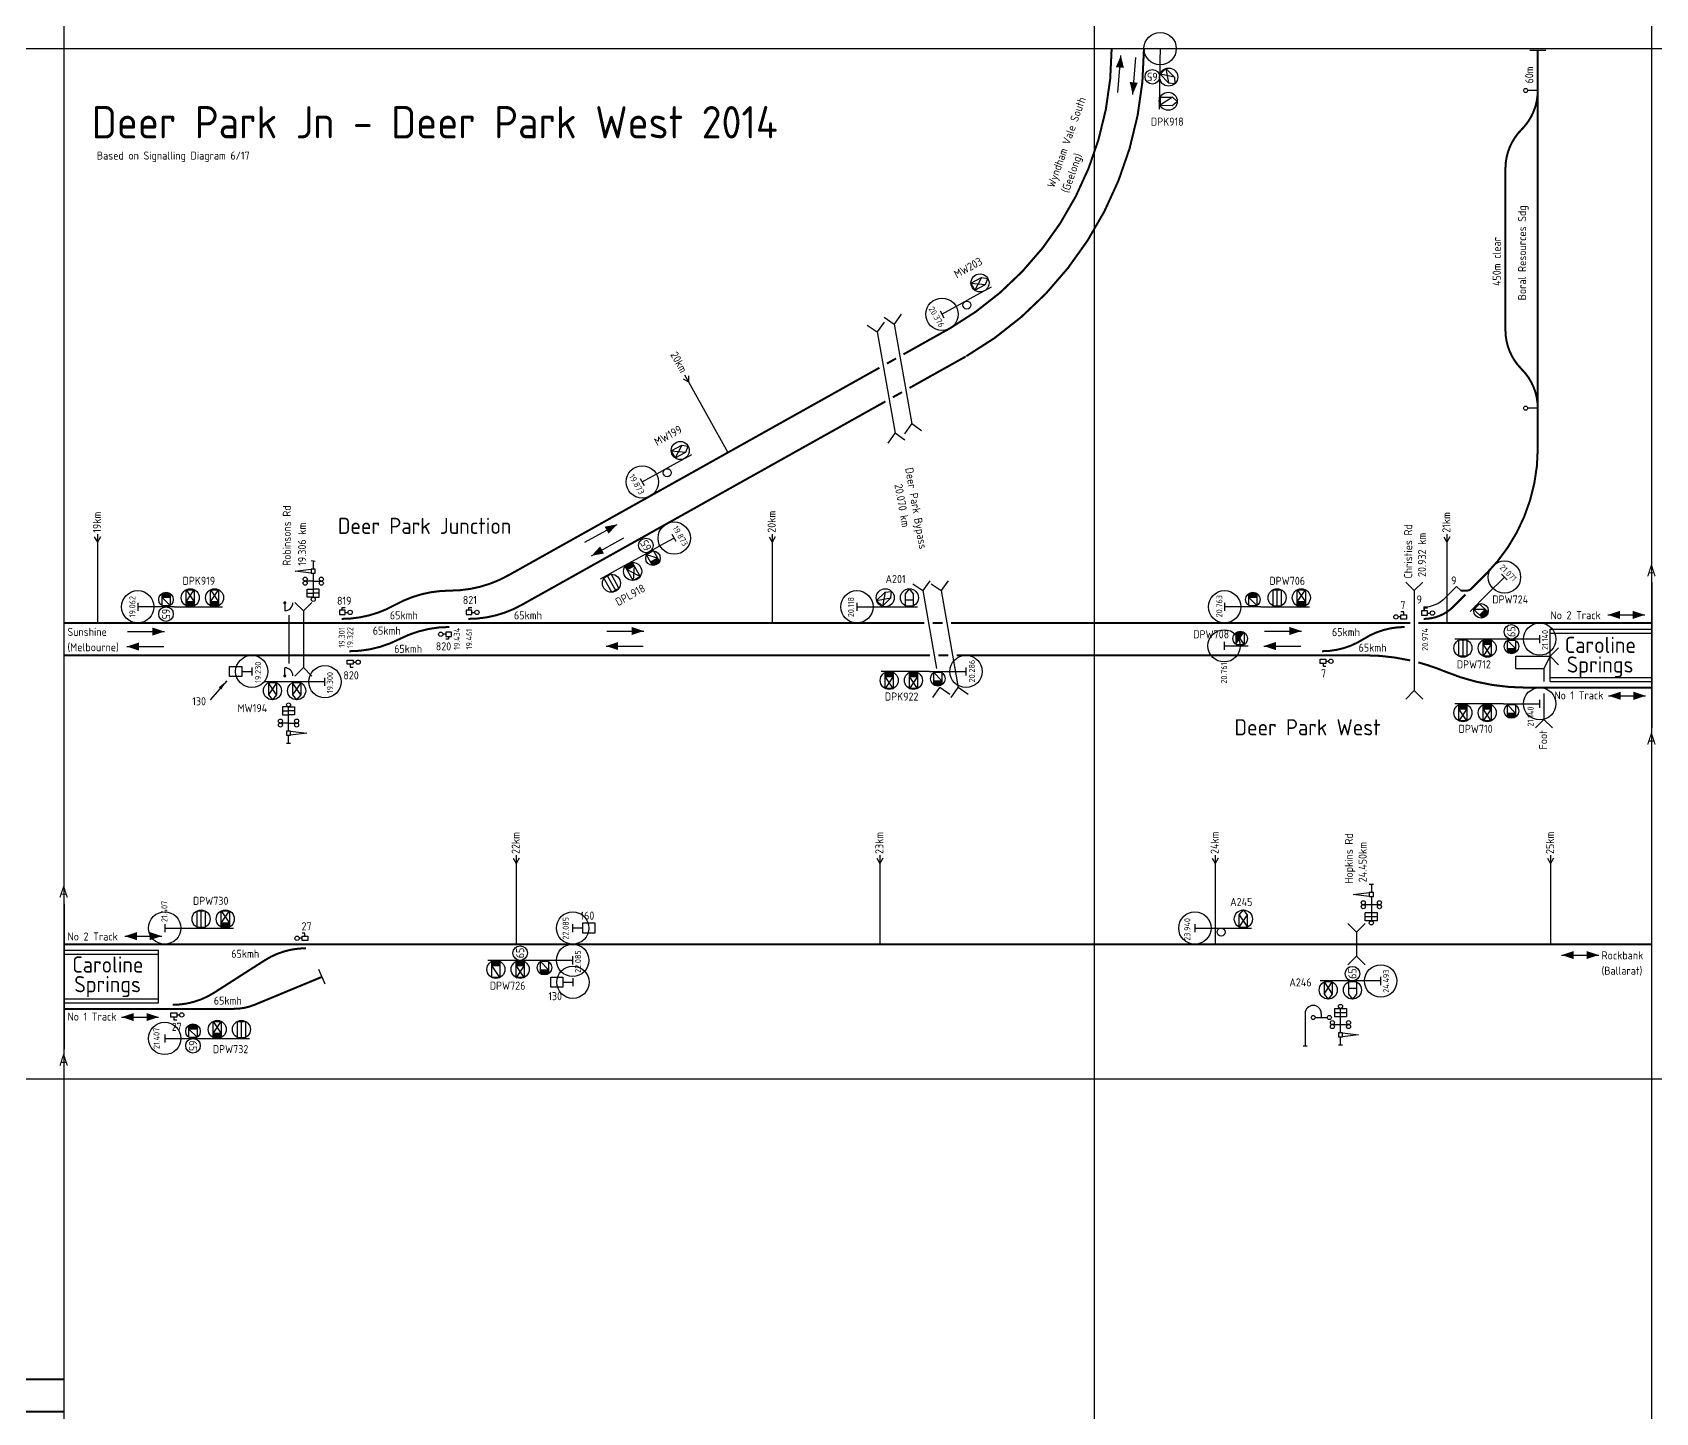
# Model space of a CAD drawing. Extents: x -391 to 278, y -454 to 280.
# Drawn here: x -123.3 to 278.4, y -425.7 to -84.1 of the extents above; entities that cross this region are included whole.
import ezdxf

# ---------------------------------------------------------------- set-up
doc = ezdxf.new("R2010")
doc.units = 0
doc.layers.get('0').update_dxf_attribs({"linetype": 'CONTINUOUS'})
doc.layers.add('CONST', color=1, linetype='CONTINUOUS')
doc.layers.add('LINE', color=5, linetype='CONTINUOUS')
doc.styles.get("Standard").update_dxf_attribs({"font": 'ISOCP'})
doc.dimstyles.new('ISO-25', dxfattribs={"dimtxt": 2.5, "dimasz": 2.5, "dimexe": 1.25, "dimexo": 0.625, "dimtad": 1, "dimtih": 1, "dimdec": 4, "dimtxsty": 'STANDARD', "dimcen": 2.5, "dimazin": 3, "dimtfac": 1, "dimtdec": 4, "dimtmove": 0, "dimatfit": 3, "dimtvp": 1, "dimtolj": 1, "dimtzin": 0})

msp = doc.modelspace()

# ---------------------------------------------------------------- linework, layer by layer
for p, q in [((156.79007, -88.15009), (154.79037, -88.11519)), ((155.79022, -88.13264), (155.73786, -91.13218)), ((145.29623, -98.95837), (146.07709, -89.82263)), ((148.99156, -99.4712), (149.77243, -90.33546)), ((155.73786, -91.13218), (155.63315, -97.13127)), ((247.25373, -88.49495), (251.25373, -88.49495)), ((157.2338, -93.03726), (155.79512, -94.42658)), ((159.31778, -95.19528), (155.79512, -94.42658)), ((155.79512, -94.42658), (157.8791, -96.5846)), ((157.2338, -93.03726), (157.8791, -96.5846)), ((157.2338, -93.03726), (159.31778, -95.19528)), ((159.31778, -95.19528), (159.45708, -96.77909)), ((155.63315, -97.13127), (155.52843, -103.13036)), ((155.81682, -100.13493), (155.78192, -102.13463)), ((158.81637, -100.18729), (155.78192, -102.13463)), ((155.81682, -100.13493), (158.81637, -100.18729)), ((157.8791, -96.5846), (159.45708, -96.77909)), ((158.81637, -100.18729), (160.03479, -101.20871)), ((249.25373, -98.49495), (246.75373, -98.49495)), ((155.78192, -102.13463), (158.78146, -102.18699)), ((158.78146, -102.18699), (160.03479, -101.20871)), ((108.78808, -150.00279), (114.03579, -147.09393)), ((108.96844, -146.20284), (111.5923, -144.74841)), ((108.96844, -146.20284), (112.56192, -146.49765)), ((108.96844, -146.20284), (109.93806, -147.95208)), ((111.5923, -144.74841), (109.93806, -147.95208)), ((109.93806, -147.95208), (112.56192, -146.49765)), ((111.5923, -144.74841), (113.1582, -145.02377)), ((112.56192, -146.49765), (113.1582, -145.02377)), ((101.79112, -153.88126), (106.16422, -151.45721)), ((106.16422, -151.45721), (108.78808, -150.00279)), ((83.30768, -156.54218), (85.76513, -158.26291)), ((87.48586, -155.80546), (85.76513, -158.26291)), ((87.47857, -154.58653), (89.93602, -156.30726)), ((91.65675, -153.8498), (89.93602, -156.30726)), ((89.93602, -156.30726), (94.28906, -180.99458)), ((101.30631, -153.00664), (102.27593, -154.75588)), ((85.76513, -158.26291), (90.17877, -183.2939)), ((37.7666, -169.8719), (39.05235, -170.64446)), ((38.08273, -168.89522), (39.05235, -170.64446)), ((39.07853, -169.14468), (39.05235, -170.64446)), ((249.25373, -177.12236), (246.75373, -177.12236)), ((88.45804, -185.75136), (90.17877, -183.2939)), ((92.63623, -185.01463), (90.17877, -183.2939)), ((92.56833, -183.45204), (94.28906, -180.99458)), ((96.74652, -182.71531), (94.28906, -180.99458)), ((34.60626, -191.50047), (39.85398, -188.59161)), ((34.78662, -187.70052), (37.41048, -186.24609)), ((34.78662, -187.70052), (38.3801, -187.99533)), ((34.78662, -187.70052), (35.75624, -189.44976)), ((37.41048, -186.24609), (35.75624, -189.44976)), ((35.75624, -189.44976), (38.3801, -187.99533)), ((37.41048, -186.24609), (38.97638, -186.52146)), ((38.3801, -187.99533), (38.97638, -186.52146)), ((31.9824, -192.9549), (34.60626, -191.50047)), ((27.12449, -194.50433), (28.09411, -196.25357)), ((27.6093, -195.37895), (31.9824, -192.9549)), ((-107.26279, -208.28852), (-107.26279, -210.28852)), ((13.38861, -210.32367), (21.40804, -205.87843)), ((36.00011, -210.16417), (35.03049, -208.41493)), ((59.73721, -208.28852), (59.73721, -210.28852)), ((226.73721, -208.28852), (226.73721, -210.28852)), ((-108.01279, -208.98948), (-107.26279, -210.28852)), ((-106.51279, -208.98948), (-107.26279, -210.28852)), ((15.02315, -213.67728), (23.04258, -209.23204)), ((32.89144, -210.74398), (27.64373, -213.65284)), ((30.41437, -212.46323), (28.66513, -213.43284)), ((30.41437, -212.46323), (31.8688, -215.08708)), ((35.5153, -209.28955), (32.89144, -210.74398)), ((58.98721, -208.98948), (59.73721, -210.28852)), ((60.48721, -208.98948), (59.73721, -210.28852)), ((225.98721, -208.98948), (226.73721, -210.28852)), ((227.48721, -208.98948), (226.73721, -210.28852)), ((-53.82697, -214.94111), (-54.32648, -214.96329)), ((-53.82697, -214.94111), (-53.32746, -214.96329)), ((-53.82697, -214.94111), (-53.82697, -216.94111)), ((-53.82697, -214.94111), (-53.82697, -216.94111)), ((22.39601, -216.5617), (17.14829, -219.47056)), ((27.64373, -213.65284), (22.39601, -216.5617)), ((25.13431, -215.31374), (23.38508, -216.28336)), ((25.32431, -219.78184), (23.38508, -216.28336)), ((23.86989, -217.15798), (25.61912, -216.18836)), ((25.13431, -215.31374), (27.07355, -218.81222)), ((25.61912, -216.18836), (25.32431, -219.78184)), ((31.38399, -214.21246), (28.66513, -213.43284)), ((30.11956, -216.0567), (28.66513, -213.43284)), ((29.63475, -215.18208), (31.38399, -214.21246)), ((31.8688, -215.08708), (30.11956, -216.0567)), ((-58.32697, -217.44111), (-54.32697, -216.94111)), ((-54.32697, -217.94111), (-58.32697, -217.44111)), ((-53.82697, -219.94111), (-55.82697, -219.94111)), ((-54.32697, -216.94111), (-54.32697, -217.94111)), ((-53.82697, -216.94111), (-54.32697, -216.94111)), ((-54.32697, -217.94111), (-53.32697, -217.94111)), ((-53.32697, -216.94111), (-53.82697, -216.94111)), ((-53.82697, -217.94111), (-53.82697, -223.94111)), ((-53.82697, -217.94111), (-53.82697, -223.94111)), ((-53.82697, -219.94111), (-51.82697, -219.94111)), ((-53.32697, -217.94111), (-53.32697, -216.94111)), ((19.8866, -218.2226), (18.13736, -219.19222)), ((20.0766, -222.69069), (18.13736, -219.19222)), ((19.01198, -218.70741), (20.95122, -222.20589)), ((19.8866, -218.2226), (21.82584, -221.72108)), ((27.07355, -218.81222), (23.86989, -217.15798)), ((27.07355, -218.81222), (25.32431, -219.78184)), ((94.59712, -220.56779), (97.05457, -222.28852)), ((98.7753, -219.83106), (97.05457, -222.28852)), ((99.11284, -220.56779), (101.5703, -222.28852)), ((103.29103, -219.83106), (101.5703, -222.28852)), ((216.56611, -220.1672), (218.68744, -222.28852)), ((220.80876, -220.1672), (218.68744, -222.28852)), ((241.01173, -218.93916), (236.76909, -223.1818)), ((241.71884, -219.64627), (240.30462, -218.23205)), ((277.51395, -220.28852), (277.51395, -256.28852)), ((-91.26279, -222.98574), (-89.26279, -222.98574)), ((-91.26279, -225.98574), (-91.26279, -222.98574)), ((-91.26279, -223.98574), (-89.26279, -225.98574)), ((-89.26279, -223.98574), (-91.26279, -223.98574)), ((-89.26279, -222.98574), (-89.26279, -225.98574)), ((-85.26279, -222.05245), (-83.26279, -222.05245)), ((-85.26279, -226.05245), (-85.26279, -222.05245)), ((-85.26279, -222.05245), (-83.26279, -225.05245)), ((-85.26279, -225.05245), (-83.26279, -222.05245)), ((-83.26279, -222.05245), (-83.26279, -226.05245)), ((-79.26279, -225.05245), (-77.26279, -222.05245)), ((-79.26279, -222.05245), (-77.26279, -225.05245)), ((-79.26279, -226.05245), (-79.26279, -222.05245)), ((-79.26279, -222.05245), (-77.26279, -222.05245)), ((-77.26279, -222.05245), (-77.26279, -226.05245)), ((-55.32697, -221.94111), (-53.82697, -221.94111)), ((-55.32697, -223.94111), (-55.32697, -221.94111)), ((-55.32697, -222.94111), (-53.82697, -222.94111)), ((-53.82697, -223.94111), (-55.32697, -223.94111)), ((-52.32697, -221.94111), (-53.82697, -221.94111)), ((-52.32697, -222.94111), (-53.82697, -222.94111)), ((-53.82697, -223.94111), (-52.32697, -223.94111)), ((-52.32697, -223.94111), (-52.32697, -221.94111)), ((21.82584, -221.72108), (20.0766, -222.69069)), ((85.61589, -224.75956), (87.73721, -222.63824)), ((85.61589, -224.75956), (89.15142, -224.05245)), ((85.61589, -224.75956), (87.0301, -226.17377)), ((87.73721, -222.63824), (87.0301, -226.17377)), ((87.0301, -226.17377), (89.15142, -224.05245)), ((87.73721, -222.63824), (89.31835, -222.47131)), ((89.15142, -224.05245), (89.31835, -222.47131)), ((92.73721, -223.05245), (93.73721, -221.81638)), ((92.73721, -226.05245), (92.73721, -223.05245)), ((92.73721, -224.55245), (94.73721, -224.55245)), ((94.73721, -223.05245), (93.73721, -221.81638)), ((94.73721, -226.05245), (94.73721, -223.05245)), ((97.05457, -222.28852), (100.44991, -241.54443)), ((101.5703, -222.28852), (105.80215, -246.28852)), ((177.73721, -225.98574), (177.73721, -222.98574)), ((177.73721, -222.98574), (179.73721, -222.98574)), ((177.73721, -223.98574), (179.73721, -225.98574)), ((179.73721, -223.98574), (177.73721, -223.98574)), ((179.73721, -222.98574), (179.73721, -225.98574)), ((183.73721, -222.05245), (185.73721, -222.05245)), ((183.73721, -226.05245), (183.73721, -222.05245)), ((184.73721, -226.05245), (184.73721, -222.05245)), ((185.73721, -222.05245), (185.73721, -226.05245)), ((189.73721, -225.05245), (191.73721, -222.05245)), ((189.73721, -222.05245), (191.73721, -225.05245)), ((189.73721, -226.05245), (189.73721, -222.05245)), ((189.73721, -222.05245), (191.73721, -222.05245)), ((191.73721, -222.05245), (191.73721, -226.05245)), ((218.68744, -222.28852), (218.68744, -247.02569)), ((226.22297, -224.1672), (229.14094, -221.24922)), ((229.14094, -221.24922), (230.18024, -222.28852)), ((236.76909, -223.1818), (232.52645, -227.42444)), ((-97.26279, -225.28852), (-97.26279, -227.28852)), ((-88.26279, -226.28852), (-97.26279, -226.28852)), ((-91.26279, -225.98574), (-89.26279, -225.98574)), ((-88.26279, -226.28852), (-82.26279, -226.28852)), ((-83.26279, -225.05245), (-85.26279, -225.05245)), ((-85.26279, -226.05245), (-83.26279, -226.05245)), ((-82.26279, -226.28852), (-76.26279, -226.28852)), ((-77.26279, -225.05245), (-79.26279, -225.05245)), ((-79.26279, -226.05245), (-77.26279, -226.05245)), ((-60.87623, -225.27437), (-60.87623, -227.27437)), ((-59.78248, -240.33363), (-59.78248, -228.33363)), ((-58.38411, -225.20537), (-56.26279, -227.32669)), ((-54.14147, -225.20537), (-56.26279, -227.32669)), ((-56.26279, -227.32669), (-56.26279, -241.32669)), ((-46.64141, -226.44713), (-45.93141, -226.44713)), ((-46.64141, -227.15713), (-46.64141, -226.44713)), ((-15.27863, -226.44713), (-14.56863, -226.44713)), ((-15.27863, -227.15713), (-15.27863, -226.44713)), ((80.73721, -225.28852), (80.73721, -227.28852)), ((80.73721, -226.28852), (83.73721, -226.28852)), ((83.73721, -226.28852), (89.73721, -226.28852)), ((89.73721, -226.28852), (95.73721, -226.28852)), ((92.73721, -226.05245), (94.73721, -226.05245)), ((171.73721, -225.28852), (171.73721, -227.28852)), ((180.73721, -226.28852), (171.73721, -226.28852)), ((177.73721, -225.98574), (179.73721, -225.98574)), ((180.73721, -226.28852), (186.73721, -226.28852)), ((183.73721, -226.05245), (185.73721, -226.05245)), ((186.73721, -226.28852), (192.73721, -226.28852)), ((191.73721, -225.05245), (189.73721, -225.05245)), ((189.73721, -226.05245), (191.73721, -226.05245)), ((216.09072, -227.55826), (215.38072, -227.55826)), ((216.09072, -228.26826), (216.09072, -227.55826)), ((221.02242, -226.32133), (221.02242, -227.29666)), ((221.21889, -226.58666), (221.92889, -226.58666)), ((221.21889, -227.29666), (221.21889, -226.58666)), ((234.86186, -225.51721), (233.44765, -226.93143)), ((236.27608, -226.93143), (233.44765, -226.93143)), ((235.56897, -229.05275), (233.44765, -226.93143)), ((234.86186, -225.51721), (236.98319, -227.63853)), ((234.86186, -228.34564), (236.27608, -226.93143)), ((236.98319, -227.63853), (235.56897, -229.05275)), ((266.57363, -228.29497), (275.74267, -228.29497)), ((-99.78398, -232.41337), (-90.61493, -232.41337)), ((18.83881, -232.28424), (28.00786, -232.28424)), ((181.63146, -232.28424), (190.8005, -232.28424)), ((252.30395, -231.78852), (277.51395, -231.78852)), ((252.30395, -244.78852), (252.30395, -231.78852)), ((252.30395, -232.78852), (277.51395, -232.78852)), ((-99.98025, -236.13895), (-90.8112, -236.13895)), ((-20.32536, -234.31207), (-21.03536, -234.31207)), ((-20.32536, -233.60207), (-20.32536, -234.31207)), ((18.64255, -236.00982), (27.81159, -236.00982)), ((181.43519, -236.00982), (190.60424, -236.00982)), ((234.73721, -234.28852), (228.73721, -234.28852)), ((231.73721, -234.52459), (229.73721, -234.52459)), ((229.73721, -238.52459), (229.73721, -234.52459)), ((230.73721, -234.52459), (230.73721, -238.52459)), ((231.73721, -234.52459), (231.73721, -238.52459)), ((240.73721, -234.28852), (234.73721, -234.28852)), ((235.73721, -238.52459), (235.73721, -234.52459)), ((237.73721, -234.52459), (235.73721, -234.52459)), ((237.73721, -235.52459), (235.73721, -238.52459)), ((237.73721, -238.52459), (235.73721, -235.52459)), ((235.73721, -235.52459), (237.73721, -235.52459)), ((237.73721, -234.52459), (237.73721, -238.52459)), ((246.73721, -234.28852), (240.73721, -234.28852)), ((241.73721, -237.59129), (241.73721, -234.59129)), ((243.73721, -234.59129), (241.73721, -234.59129)), ((243.73721, -236.59129), (241.73721, -234.59129)), ((241.73721, -236.59129), (243.73721, -236.59129)), ((243.73721, -234.59129), (243.73721, -237.59129)), ((249.73721, -234.28852), (246.73721, -234.28852)), ((249.73721, -235.28852), (249.73721, -233.28852)), ((254.42528, -236.4052), (252.30395, -238.52652)), ((-74.54381, -241.03852), (-71.54381, -241.03852)), ((-74.54381, -243.53852), (-74.54381, -241.03852)), ((-71.54381, -241.03852), (-71.54381, -243.53852)), ((-44.68724, -240.53018), (-44.68724, -241.24018)), ((196.12027, -240.30877), (196.12027, -241.01877)), ((196.12027, -241.01877), (196.83027, -241.01877)), ((231.73721, -238.52459), (229.73721, -238.52459)), ((237.73721, -238.52459), (235.73721, -238.52459)), ((243.73721, -237.59129), (241.73721, -237.59129)), ((243.80343, -238.52652), (252.30395, -238.52652)), ((243.80343, -241.52652), (243.80343, -238.52652)), ((252.30395, -238.52652), (250.78096, -241.52652)), ((254.42528, -240.64784), (252.30395, -238.52652)), ((-71.54381, -243.53852), (-74.54381, -243.53852)), ((-71.54381, -242.28852), (-69.04381, -242.28852)), ((-69.04381, -241.28852), (-69.04381, -243.28852)), ((-59.93601, -244.83863), (-65.93601, -244.83863)), ((-60.87623, -243.37901), (-60.87623, -241.37901)), ((-53.93601, -244.83863), (-59.93601, -244.83863)), ((-58.38411, -243.44801), (-56.26279, -241.32669)), ((-54.14147, -243.44801), (-56.26279, -241.32669)), ((-50.93601, -244.83863), (-53.93601, -244.83863)), ((-50.93601, -245.83863), (-50.93601, -243.83863)), ((-44.68724, -241.24018), (-43.97724, -241.24018)), ((92.73721, -242.28852), (86.73721, -242.28852)), ((87.73721, -246.52459), (87.73721, -242.52459)), ((89.73721, -242.52459), (87.73721, -242.52459)), ((89.73721, -243.52459), (87.73721, -246.52459)), ((89.73721, -246.52459), (87.73721, -243.52459)), ((87.73721, -243.52459), (89.73721, -243.52459)), ((89.73721, -242.52459), (89.73721, -246.52459)), ((98.73721, -242.28852), (92.73721, -242.28852)), ((95.73721, -242.52459), (93.73721, -242.52459)), ((93.73721, -246.52459), (93.73721, -242.52459)), ((93.73721, -243.52459), (95.73721, -243.52459)), ((95.73721, -246.52459), (93.73721, -243.52459)), ((95.73721, -243.52459), (93.73721, -246.52459)), ((95.73721, -242.52459), (95.73721, -246.52459)), ((98.73721, -242.28852), (107.73721, -242.28852)), ((101.73721, -244.59129), (99.73721, -242.59129)), ((101.73721, -242.59129), (99.73721, -242.59129)), ((99.73721, -245.59129), (99.73721, -242.59129)), ((99.73721, -244.59129), (101.73721, -244.59129)), ((101.73721, -242.59129), (101.73721, -245.59129)), ((107.73721, -243.28852), (107.73721, -241.28852)), ((243.80343, -241.52652), (250.78096, -241.52652)), ((250.78096, -241.52652), (250.78096, -244.78852)), ((252.30395, -243.78852), (277.51395, -243.78852)), ((252.30395, -244.78852), (277.51395, -244.78852)), ((-64.93601, -245.0747), (-64.93601, -248.0747)), ((-62.93601, -245.0747), (-64.93601, -248.0747)), ((-62.93601, -248.0747), (-64.93601, -245.0747)), ((-62.93601, -245.0747), (-64.93601, -245.0747)), ((-64.93601, -248.0747), (-63.93601, -249.31076)), ((-62.93601, -248.0747), (-63.93601, -249.31076)), ((-62.93601, -245.0747), (-62.93601, -248.0747)), ((-58.93601, -245.0747), (-58.93601, -248.0747)), ((-56.93601, -245.0747), (-58.93601, -248.0747)), ((-56.93601, -248.0747), (-58.93601, -245.0747)), ((-56.93601, -245.0747), (-58.93601, -245.0747)), ((-58.93601, -248.0747), (-57.93601, -249.31076)), ((-56.93601, -248.0747), (-57.93601, -249.31076)), ((-56.93601, -245.0747), (-56.93601, -248.0747)), ((89.73721, -246.52459), (87.73721, -246.52459)), ((95.73721, -246.52459), (93.73721, -246.52459)), ((99.56569, -248.74597), (101.28642, -246.28852)), ((101.73721, -245.59129), (99.73721, -245.59129)), ((103.74388, -248.00925), (101.28642, -246.28852)), ((104.08142, -248.74597), (105.80215, -246.28852)), ((108.2596, -248.00925), (105.80215, -246.28852)), ((216.56611, -249.14701), (218.68744, -247.02569)), ((220.80876, -249.14701), (218.68744, -247.02569)), ((250.78096, -247.78852), (250.78096, -254.14994)), ((266.77032, -248.32174), (275.93937, -248.32174)), ((-59.9431, -251.06685), (-61.4431, -251.06685)), ((-61.4431, -251.06685), (-61.4431, -253.06685)), ((-61.4431, -252.06685), (-59.9431, -252.06685)), ((-61.4431, -253.06685), (-59.9431, -253.06685)), ((-59.9431, -251.06685), (-58.4431, -251.06685)), ((-59.9431, -257.06685), (-59.9431, -251.06685)), ((-59.9431, -257.06685), (-59.9431, -251.06685)), ((-58.4431, -252.06685), (-59.9431, -252.06685)), ((-58.4431, -253.06685), (-59.9431, -253.06685)), ((-58.4431, -251.06685), (-58.4431, -253.06685)), ((234.73721, -250.28852), (228.73721, -250.28852)), ((231.73721, -250.52459), (229.73721, -250.52459)), ((229.73721, -254.52459), (229.73721, -250.52459)), ((229.73721, -251.52459), (231.73721, -251.52459)), ((231.73721, -254.52459), (229.73721, -251.52459)), ((231.73721, -251.52459), (229.73721, -254.52459)), ((231.73721, -250.52459), (231.73721, -254.52459)), ((240.73721, -250.28852), (234.73721, -250.28852)), ((235.73721, -254.52459), (235.73721, -250.52459)), ((237.73721, -250.52459), (235.73721, -250.52459)), ((237.73721, -251.52459), (235.73721, -254.52459)), ((237.73721, -254.52459), (235.73721, -251.52459)), ((235.73721, -251.52459), (237.73721, -251.52459)), ((237.73721, -250.52459), (237.73721, -254.52459)), ((240.73721, -250.28852), (249.73721, -250.28852)), ((241.73721, -253.59129), (241.73721, -250.59129)), ((243.73721, -250.59129), (241.73721, -250.59129)), ((243.73721, -252.59129), (241.73721, -250.59129)), ((241.73721, -252.59129), (243.73721, -252.59129)), ((243.73721, -250.59129), (243.73721, -253.59129)), ((249.73721, -251.28852), (249.73721, -249.28852)), ((-59.9431, -255.06685), (-61.9431, -255.06685)), ((-60.4431, -257.06685), (-60.4431, -258.06685)), ((-59.4431, -257.06685), (-60.4431, -257.06685)), ((-59.9431, -255.06685), (-57.9431, -255.06685)), ((-59.4431, -257.06685), (-55.4431, -257.56685)), ((-59.4431, -258.06685), (-59.4431, -257.06685)), ((231.73721, -254.52459), (229.73721, -254.52459)), ((237.73721, -254.52459), (235.73721, -254.52459)), ((243.73721, -253.59129), (241.73721, -253.59129)), ((248.65964, -256.27126), (250.78096, -254.14994)), ((252.90228, -256.27126), (250.78096, -254.14994)), ((-60.4431, -258.06685), (-59.9431, -258.06685)), ((-60.4431, -260.06685), (-59.4431, -260.06685)), ((-59.9431, -260.06685), (-59.9431, -258.06685)), ((-59.9431, -260.06685), (-59.9431, -258.06685)), ((-59.9431, -258.06685), (-59.4431, -258.06685)), ((-55.4431, -257.56685), (-59.4431, -258.06685)), ((-4.36426, -288.50371), (-3.61426, -289.80274)), ((-3.61426, -287.80274), (-3.61426, -289.80274)), ((-2.86426, -288.50371), (-3.61426, -289.80274)), ((85.63574, -288.50371), (86.38574, -289.80274)), ((86.38574, -287.80274), (86.38574, -289.80274)), ((87.13574, -288.50371), (86.38574, -289.80274)), ((168.63574, -288.50371), (169.38574, -289.80274)), ((169.38574, -287.80274), (169.38574, -289.80274)), ((170.13574, -288.50371), (169.38574, -289.80274)), ((251.63574, -288.50371), (252.38574, -289.80274)), ((252.38574, -287.80274), (252.38574, -289.80274)), ((253.13574, -288.50371), (252.38574, -289.80274)), ((203.56648, -297.53003), (207.56648, -297.03003)), ((208.56648, -295.03003), (207.56648, -295.03003)), ((207.56648, -297.03003), (207.56648, -298.03003)), ((208.06648, -297.03003), (207.56648, -297.03003)), ((208.06648, -295.03003), (208.06648, -297.03003)), ((208.06648, -295.03003), (208.06648, -297.03003)), ((208.56648, -297.03003), (208.06648, -297.03003)), ((208.56648, -298.03003), (208.56648, -297.03003)), ((-115.48605, -299.80274), (-115.48605, -335.80274)), ((207.56648, -298.03003), (203.56648, -297.53003)), ((210.06648, -300.03003), (206.06648, -300.03003)), ((207.56648, -298.03003), (208.56648, -298.03003)), ((208.06648, -298.03003), (208.06648, -304.03003)), ((208.06648, -298.03003), (208.06648, -304.03003)), ((-90.59688, -304.80274), (-90.59688, -306.80274)), ((-82.59688, -305.56668), (-82.59688, -301.56668)), ((-82.59688, -301.56668), (-80.59688, -301.56668)), ((-81.59688, -305.56668), (-81.59688, -301.56668)), ((-80.59688, -301.56668), (-80.59688, -305.56668)), ((-76.59688, -304.56668), (-74.59688, -301.56668)), ((-76.59688, -301.56668), (-74.59688, -304.56668)), ((-76.59688, -305.56668), (-76.59688, -301.56668)), ((-76.59688, -301.56668), (-74.59688, -301.56668)), ((-74.59688, -304.56668), (-76.59688, -304.56668)), ((-74.59688, -301.56668), (-74.59688, -305.56668)), ((10.38574, -306.80274), (10.38574, -304.80274)), ((12.88574, -307.05274), (12.88574, -304.55274)), ((12.88574, -304.55274), (15.88574, -304.55274)), ((15.88574, -304.55274), (15.88574, -307.05274)), ((164.38574, -304.80274), (164.38574, -306.80274)), ((175.38574, -302.56668), (176.38574, -301.33061)), ((175.38574, -305.56668), (177.38574, -302.56668)), ((175.38574, -302.56668), (177.38574, -305.56668)), ((175.38574, -305.56668), (175.38574, -302.56668)), ((177.38574, -302.56668), (176.38574, -301.33061)), ((177.38574, -305.56668), (177.38574, -302.56668)), ((202.26442, -304.70158), (204.38574, -306.8229)), ((206.50706, -304.70158), (204.38574, -306.8229)), ((206.56648, -304.03003), (206.56648, -302.03003)), ((209.56648, -302.03003), (206.56648, -302.03003)), ((209.56648, -303.03003), (206.56648, -303.03003)), ((209.56648, -304.03003), (206.56648, -304.03003)), ((209.56648, -304.03003), (209.56648, -302.03003)), ((-100.48175, -307.8092), (-91.3127, -307.8092)), ((-90.59688, -305.80274), (-85.59688, -305.80274)), ((-85.59688, -305.80274), (-79.59688, -305.80274)), ((-82.59688, -305.56668), (-80.59688, -305.56668)), ((-79.59688, -305.80274), (-73.59688, -305.80274)), ((-76.59688, -305.56668), (-74.59688, -305.56668)), ((-55.87599, -307.07249), (-56.58599, -307.07249)), ((-55.87599, -307.78249), (-55.87599, -307.07249)), ((12.88574, -305.80274), (10.38574, -305.80274)), ((15.88574, -307.05274), (12.88574, -307.05274)), ((164.38574, -305.80274), (169.38574, -305.80274)), ((169.38574, -305.80274), (172.38574, -305.80274)), ((172.38574, -305.80274), (178.38574, -305.80274)), ((175.38574, -305.56668), (177.38574, -305.56668)), ((204.38574, -306.8229), (204.38574, -312.78259)), ((-115.48605, -311.30274), (-92.17017, -311.30274)), ((-115.48605, -312.30274), (-92.17017, -312.30274)), ((-92.17017, -324.30274), (-92.17017, -311.30274)), ((10.38574, -314.80274), (10.38574, -312.80274)), ((202.26442, -314.90391), (204.38574, -312.78259)), ((206.50706, -314.90391), (204.38574, -312.78259)), ((255.17149, -312.48525), (264.34054, -312.48525)), ((-50.88237, -319.72855), (-52.4131, -316.03303)), ((-4.61426, -313.80274), (-10.61426, -313.80274)), ((-9.61426, -318.03881), (-9.61426, -314.03881)), ((-7.61426, -314.03881), (-9.61426, -314.03881)), ((-7.61426, -318.03881), (-9.61426, -315.03881)), ((-9.61426, -315.03881), (-7.61426, -315.03881)), ((-7.61426, -314.03881), (-7.61426, -318.03881)), ((1.38574, -313.80274), (-4.61426, -313.80274)), ((-3.61426, -318.03881), (-3.61426, -314.03881)), ((-1.61426, -314.03881), (-3.61426, -314.03881)), ((-1.61426, -315.03881), (-3.61426, -318.03881)), ((-1.61426, -318.03881), (-3.61426, -315.03881)), ((-3.61426, -315.03881), (-1.61426, -315.03881)), ((-1.61426, -314.03881), (-1.61426, -318.03881)), ((7.38574, -313.80274), (1.38574, -313.80274)), ((4.38574, -314.10552), (2.38574, -314.10552)), ((4.38574, -316.10552), (2.38574, -314.10552)), ((2.38574, -317.10552), (2.38574, -314.10552)), ((2.38574, -316.10552), (4.38574, -316.10552)), ((4.38574, -317.10552), (2.38574, -317.10552)), ((4.38574, -314.10552), (4.38574, -317.10552)), ((10.38574, -313.80274), (7.38574, -313.80274)), ((-7.61426, -318.03881), (-9.61426, -318.03881)), ((-1.61426, -318.03881), (-3.61426, -318.03881)), ((4.94146, -320.47057), (4.94146, -317.97057)), ((4.94146, -317.97057), (7.94146, -317.97057)), ((7.94146, -320.47057), (4.94146, -320.47057)), ((7.94146, -317.97057), (7.94146, -320.47057)), ((7.94146, -319.22057), (10.44146, -319.22057)), ((10.44146, -318.22057), (10.44146, -320.22057)), ((201.38574, -318.90853), (195.38574, -318.90853)), ((196.38574, -322.1446), (198.38574, -319.1446)), ((196.38574, -319.1446), (198.38574, -322.1446)), ((196.38574, -319.1446), (196.38574, -322.1446)), ((198.38574, -319.1446), (196.38574, -319.1446)), ((198.38574, -319.1446), (198.38574, -322.1446)), ((207.38574, -318.90853), (201.38574, -318.90853)), ((202.38574, -319.1446), (202.38574, -322.1446)), ((204.38574, -319.1446), (202.38574, -319.1446)), ((202.38574, -320.6446), (204.38574, -320.6446)), ((204.38574, -319.1446), (204.38574, -322.1446)), ((210.38574, -318.90853), (207.38574, -318.90853)), ((210.38574, -319.90853), (210.38574, -317.90853)), ((-115.48605, -323.30274), (-92.17017, -323.30274)), ((-115.48605, -324.30274), (-92.17017, -324.30274)), ((196.38574, -322.1446), (197.38574, -323.38067)), ((198.38574, -322.1446), (197.38574, -323.38067)), ((202.38574, -322.1446), (203.38574, -323.38067)), ((204.38574, -322.1446), (203.38574, -323.38067)), ((-101.26781, -327.83597), (-92.09876, -327.83597)), ((-88.33796, -327.823), (-88.33796, -328.533)), ((-88.33796, -328.533), (-87.62796, -328.533)), ((-78.59688, -332.90447), (-78.59688, -328.90447)), ((-78.59688, -331.90447), (-76.59688, -328.90447)), ((-78.59688, -328.90447), (-76.59688, -331.90447)), ((-78.59688, -328.90447), (-76.59688, -328.90447)), ((-76.59688, -328.90447), (-76.59688, -332.90447)), ((-72.59688, -328.90447), (-70.59688, -328.90447)), ((-72.59688, -332.90447), (-72.59688, -328.90447)), ((-71.59688, -332.90447), (-71.59688, -328.90447)), ((-70.59688, -328.90447), (-70.59688, -332.90447)), ((191.67319, -326.94125), (191.67319, -334.94125)), ((194.17319, -327.94125), (197.17319, -327.94125)), ((195.67319, -326.94125), (195.67319, -327.94125)), ((198.92521, -325.70157), (198.92521, -327.70157)), ((198.92521, -325.70157), (201.92521, -325.70157)), ((198.92521, -326.70157), (201.92521, -326.70157)), ((198.92521, -327.70157), (201.92521, -327.70157)), ((200.42521, -331.70157), (200.42521, -325.70157)), ((200.42521, -331.70157), (200.42521, -325.70157)), ((201.92521, -325.70157), (201.92521, -327.70157)), ((-90.59688, -332.14054), (-90.59688, -334.14054)), ((-90.59688, -333.14054), (-87.59688, -333.14054)), ((-87.59688, -333.14054), (-81.59688, -333.14054)), ((-84.59688, -332.83776), (-84.59688, -329.83776)), ((-84.59688, -329.83776), (-82.59688, -329.83776)), ((-84.59688, -330.83776), (-82.59688, -332.83776)), ((-82.59688, -330.83776), (-84.59688, -330.83776)), ((-84.59688, -332.83776), (-82.59688, -332.83776)), ((-82.59688, -329.83776), (-82.59688, -332.83776)), ((-81.59688, -333.14054), (-75.59688, -333.14054)), ((-76.59688, -331.90447), (-78.59688, -331.90447)), ((-78.59688, -332.90447), (-76.59688, -332.90447)), ((-75.59688, -333.14054), (-69.59688, -333.14054)), ((-72.59688, -332.90447), (-70.59688, -332.90447)), ((198.42521, -329.70157), (202.42521, -329.70157)), ((200.92521, -331.70157), (199.92521, -331.70157)), ((199.92521, -331.70157), (199.92521, -332.70157)), ((199.92521, -332.70157), (200.42521, -332.70157)), ((200.42521, -332.70157), (200.92521, -332.70157)), ((200.42521, -334.70157), (200.42521, -332.70157)), ((200.42521, -334.70157), (200.42521, -332.70157)), ((200.92521, -331.70157), (204.92521, -332.20157)), ((200.92521, -332.70157), (200.92521, -331.70157)), ((204.92521, -332.20157), (200.92521, -332.70157)), ((191.17319, -334.94125), (192.17319, -334.94125)), ((199.92521, -334.70157), (200.92521, -334.70157))]:
    msp.add_line(p, q)
at = {"linetype": 'CONTINUOUS'}
for p, q in [((-47.35141, -227.15713), (-47.35141, -228.22213)), ((-45.93141, -227.15713), (-47.35141, -227.15713)), ((-47.35141, -228.22213), (-45.93141, -228.22213)), ((-45.93141, -228.22213), (-45.93141, -227.15713)), ((-45.93141, -227.68963), (-45.22141, -227.68963)), ((-15.98863, -227.15713), (-15.98863, -228.22213)), ((-14.56863, -227.15713), (-15.98863, -227.15713)), ((-15.98863, -228.22213), (-14.56863, -228.22213)), ((-14.56863, -228.22213), (-14.56863, -227.15713)), ((-14.56863, -227.68963), (-13.85863, -227.68963)), ((215.38072, -228.80076), (214.67072, -228.80076)), ((215.38072, -229.33326), (215.38072, -228.26826)), ((215.38072, -228.26826), (216.80072, -228.26826)), ((216.80072, -228.26826), (216.80072, -229.33326)), ((221.92889, -227.29666), (220.50889, -227.29666)), ((220.50889, -227.29666), (220.50889, -228.36166)), ((220.50889, -228.36166), (221.92889, -228.36166)), ((221.92889, -228.36166), (221.92889, -227.29666)), ((221.92889, -227.82916), (222.63889, -227.82916)), ((-19.61536, -232.53707), (-21.03536, -232.53707)), ((-21.03536, -232.53707), (-21.03536, -233.60207)), ((-19.61536, -233.60207), (-19.61536, -232.53707)), ((216.80072, -229.33326), (215.38072, -229.33326)), ((-21.03536, -233.06957), (-21.74536, -233.06957)), ((-21.03536, -233.60207), (-19.61536, -233.60207)), ((-45.39724, -240.53018), (-45.39724, -239.46518)), ((-45.39724, -239.46518), (-43.97724, -239.46518)), ((-43.97724, -240.53018), (-45.39724, -240.53018)), ((-43.97724, -239.46518), (-43.97724, -240.53018)), ((-43.97724, -239.99768), (-43.26724, -239.99768)), ((195.41027, -239.24377), (196.83027, -239.24377)), ((195.41027, -240.30877), (195.41027, -239.24377)), ((196.83027, -240.30877), (195.41027, -240.30877)), ((196.83027, -239.24377), (196.83027, -240.30877)), ((196.83027, -239.77627), (197.54027, -239.77627)), ((-56.58599, -308.31499), (-57.29599, -308.31499)), ((-56.58599, -308.84749), (-56.58599, -307.78249)), ((-56.58599, -307.78249), (-55.16599, -307.78249)), ((-55.16599, -308.84749), (-56.58599, -308.84749)), ((-55.16599, -307.78249), (-55.16599, -308.84749)), ((-89.04796, -326.758), (-87.62796, -326.758)), ((-89.04796, -327.823), (-89.04796, -326.758)), ((-87.62796, -327.823), (-89.04796, -327.823)), ((-87.62796, -326.758), (-87.62796, -327.823)), ((-87.62796, -327.2905), (-86.91796, -327.2905))]:
    msp.add_line(p, q, dxfattribs=at)
at = {"ltscale": 4}
for p, q in [((176.61556, -235.64861), (174.61556, -232.64861)), ((174.61556, -232.64861), (176.61556, -232.64861)), ((174.61556, -235.64861), (174.61556, -232.64861)), ((176.61556, -232.64861), (176.61556, -235.64861)), ((171.61556, -234.95138), (171.61556, -236.95138)), ((171.61556, -235.95138), (177.61556, -235.95138)), ((174.61556, -235.64861), (176.61556, -235.64861))]:
    msp.add_line(p, q, dxfattribs=at)
at = {"const_width": 0.5}
for points in [[(103.73036, -157.37974, 0.268183024), (143.79083, -88.06283, -11.7184619)], [(107.79083, -164.27307, 0.267949192), (151.79083, -88.06283, -4.676907847)], [(249.25373, -98.49495, -0.198912367), (245.25373, -108.1518, 0.349549692)], [(241.25373, -117.80866, -0.198912367), (245.25373, -108.1518, -1.054147196)], [(241.25373, -157.80866, 0.198912367), (245.25373, -167.46551, 1.054147196)], [(249.25373, -177.12236, 0.198912367), (245.25373, -167.46551, -0.349549692)], [(236.34429, -218.28852, 0.198912367), (249.25373, -187.12236, -2.115535038)], [(-19.97835, -222.28852, 0.128204384), (-5.6016, -218.54059, 0.158421593)], [(236.34429, -218.28852), (232.84429, -221.78852, -0.198912367), (231.63718, -222.28852), (230.18024, -222.28852)], [(-19.97835, -222.28852, 0.128204384), (-33.64817, -225.85215, 1.853495101)], [(-46.82979, -229.28852, 0.128204384), (-33.64817, -225.85215, 2.089977412)], [(-15.46701, -229.28852, 0.128204384), (-2.28539, -225.85215, 2.089977412)], [(221.02242, -229.28852, 0.196921485), (228.34429, -226.28852, -4.369263784)], [(-20.13698, -231.28852, 0.119535062), (-32.5063, -234.28852, 2.089977412)], [(216.35245, -231.28852, 0.143375829), (206.1055, -234.28852, -0.787592721)], [(-44.87562, -237.28852, 0.119535062), (-32.5063, -234.28852, 2.089977412)], [(195.85855, -237.28852, 0.143375829), (206.1055, -234.28852, -0.787592721)], [(217.68744, -239.56161, 0.055490529), (206.25148, -238.28852, 0.799272958)], [(226.25148, -242.28852, 0.033372974), (219.68744, -240.05431, 0.799272958)], [(226.25148, -242.28852, 0.099019514), (246.25148, -246.28852, 0.799272958)], [(-55.61426, -310.80274, 0.143375829), (-65.86121, -313.80274, -0.787592721)], [(-88.59968, -324.80274, 0.143375829), (-78.35273, -321.80274, -0.787592721)], [(-73.48955, -325.80274, 0.098491403), (-68.2633, -324.76318, -0.349549692)]]:
    msp.add_lwpolyline(points, format="xyb", dxfattribs=at)
for points in [[(249.25373, -98.49495), (249.25373, -88.49495)], [(249.25373, -98.49495), (249.25373, -109.80866)], [(249.25373, -165.80866), (249.25373, -109.80866)], [(241.25373, -157.80866), (241.25373, -117.80866)], [(92.2709, -163.79022), (103.73036, -157.37974)], [(88.1606, -166.08954), (90.42238, -164.82429)], [(93.74211, -172.13388), (107.67927, -164.33737)], [(-5.6016, -218.54059), (86.31209, -167.12361)], [(249.25373, -177.12236), (249.25373, -165.80866)], [(-2.28539, -225.85215), (87.7833, -175.46727)], [(89.63182, -174.4332), (91.89359, -173.16795)], [(249.25373, -177.12236), (249.25373, -187.12236)], [(228.34429, -226.28852), (231.34429, -223.28852)], [(-49.16478, -230.28852), (-115.48605, -230.28852)], [(-49.16478, -230.28852), (-36.43685, -230.28852)], [(-36.43685, -230.28852), (-30.52992, -230.28852)], [(-17.80199, -230.28852), (-30.52992, -230.28852)], [(-17.80199, -230.28852), (-5.07407, -230.28852)], [(-5.07407, -230.28852), (97.44976, -230.28852)], [(99.48062, -230.28852), (101.96549, -230.28852)], [(205.95951, -230.28852), (103.99634, -230.28852)], [(217.68744, -230.28852), (205.95951, -230.28852)], [(219.68744, -230.28852), (231.41536, -230.28852)], [(231.41536, -230.28852), (277.51395, -230.28852)], [(-47.2106, -238.28852), (-115.48605, -238.28852)], [(-47.2106, -238.28852), (-34.48268, -238.28852)], [(-34.48268, -238.28852), (98.86038, -238.28852)], [(100.89123, -238.28852), (103.3761, -238.28852)], [(105.40696, -238.28852), (194.52356, -238.28852)], [(194.52356, -238.28852), (206.25148, -238.28852)], [(246.25148, -246.28852), (277.51395, -246.28852)], [(-115.48605, -309.80274), (-66.00719, -309.80274)], [(-54.27927, -309.80274), (-66.00719, -309.80274)], [(-54.27927, -309.80274), (277.51395, -309.80274)], [(-65.86121, -313.80274), (-78.35273, -321.80274)], [(-68.2633, -324.76318), (-51.64774, -317.88079)], [(-115.48605, -325.80274), (-89.93467, -325.80274)], [(-89.93467, -325.80274), (-78.20675, -325.80274)], [(-78.20675, -325.80274), (-73.48955, -325.80274)], [(-115.48605, -417.47221), (-274.26279, -417.47221)], [(-115.48605, -425.47221), (-390.55594, -425.47221)]]:
    msp.add_lwpolyline(points, dxfattribs=at)
at = {"const_width": 0.375}
for points in [[(-61.06373, -225.27437, -1), (-60.68873, -225.27437, -1)], [(-61.06373, -243.37901, 1), (-60.68873, -243.37901, 1)]]:
    msp.add_lwpolyline(points, format="xyb", close=True, dxfattribs=at)
for centre, radius in [((153.86555, -95.10011), 1.80278), ((157.90378, -95.1706), 2.23607), ((157.79907, -101.16969), 2.23607), ((246.25373, -98.49495), 0.5), ((111.20249, -146.10784), 2.23607), ((107.96096, -151.60462), 1), ((246.25373, -177.12236), 0.5), ((37.02067, -187.60552), 2.23607), ((33.77914, -193.10231), 1), ((28.51896, -211.10648), 1.80278), ((30.26697, -214.25996), 1.80278), ((25.22931, -217.54779), 2.23607), ((-55.82697, -219.44111), 0.5), ((-55.82697, -220.44111), 0.5), ((-51.82697, -219.44111), 0.5), ((-51.82697, -220.44111), 0.5), ((19.9816, -220.45665), 2.23607), ((-90.26279, -224.48574), 1.80278), ((-84.26279, -224.05245), 2.23607), ((-78.26279, -224.05245), 2.23607), ((-53.82697, -224.44111), 0.5), ((87.73721, -224.05245), 2.23607), ((93.73721, -224.05245), 2.23607), ((178.73721, -224.48574), 1.80278), ((184.73721, -224.05245), 2.23607), ((190.73721, -224.05245), 2.23607), ((-90.26279, -228.09129), 1.80278), ((235.21542, -227.28498), 1.80278), ((242.73721, -232.48574), 1.80278), ((230.73721, -236.52459), 2.23607), ((236.73721, -236.52459), 2.23607), ((242.73721, -236.09129), 1.80278), ((-63.93601, -247.0747), 2.23607), ((-57.93601, -247.0747), 2.23607), ((88.73721, -244.52459), 2.23607), ((94.73721, -244.52459), 2.23607), ((100.73721, -244.09129), 1.80278), ((-59.9431, -250.56685), 0.5), ((230.73721, -252.52459), 2.23607), ((236.73721, -252.52459), 2.23607), ((242.73721, -252.09129), 1.80278), ((-61.9431, -254.56685), 0.5), ((-61.9431, -255.56685), 0.5), ((-57.9431, -254.56685), 0.5), ((-57.9431, -255.56685), 0.5), ((206.06648, -299.53003), 0.5), ((206.06648, -300.53003), 0.5), ((210.06648, -299.53003), 0.5), ((210.06648, -300.53003), 0.5), ((-81.59688, -303.56668), 2.23607), ((-75.59688, -303.56668), 2.23607), ((176.38574, -303.56668), 2.23607), ((208.06648, -304.53003), 0.5), ((170.88574, -306.80274), 1), ((-2.61426, -311.99997), 1.80278), ((-8.61426, -316.03881), 2.23607), ((-2.61426, -316.03881), 2.23607), ((3.38574, -315.60552), 1.80278), ((203.38574, -317.10576), 1.80278), ((197.38574, -321.1446), 2.23607), ((203.38574, -321.1446), 2.23607), ((200.42521, -325.20157), 0.5), ((-77.59688, -330.90447), 2.23607), ((-71.59688, -330.90447), 2.23607), ((193.67319, -327.94125), 0.5), ((197.67319, -327.94125), 0.5), ((198.42521, -329.20157), 0.5), ((202.42521, -329.20157), 0.5), ((-83.59688, -331.33776), 1.80278), ((-83.59688, -334.94332), 1.80278), ((198.42521, -330.20157), 0.5), ((202.42521, -330.20157), 0.5)]:
    msp.add_circle(centre, radius)
at = {"linetype": 'CONTINUOUS'}
for centre in [(-44.68891, -227.68963), (-13.32613, -227.68963), (214.13822, -228.80076), (223.17139, -227.82916), (-22.27786, -233.06957), (-42.73474, -239.99768), (198.07277, -239.77627), (-57.82849, -308.31499), (-86.38546, -327.2905)]:
    msp.add_circle(centre, 0.5325, dxfattribs=at)
at = {"ltscale": 4}
msp.add_circle((175.61556, -234.14861), 1.80278, dxfattribs=at)
for centre, radius, start, end in [((221.02242, -218.96665), 7.35468, 270, 315), ((193.67319, -326.94125), 2, 0, 180)]:
    msp.add_arc(centre, radius, start, end)
at = {"ltscale": 3}
for centre, start, end in [((-60.87623, -225.27437), 270, 0), ((-60.87623, -243.37901), 0, 90)]:
    msp.add_arc(centre, 2, start, end, dxfattribs=at)
for points in [[(146.07709, -89.82263), (144.82524, -92.72657), (146.81797, -92.8969)], [(148.99156, -99.4712), (148.25068, -96.39694), (150.24342, -96.56726)], [(21.40804, -205.87843), (18.29937, -206.45823), (19.26899, -208.20747)], [(15.02315, -213.67728), (17.1622, -211.34824), (18.13182, -213.09748)], [(25.61912, -216.18836), (23.86989, -217.15798), (25.13431, -215.31374), (23.38508, -216.28336)], [(31.8688, -215.08708), (30.11956, -216.0567), (31.38399, -214.21246), (29.63475, -215.18208)], [(-91.26279, -222.98574), (-89.26279, -222.98574), (-91.26279, -223.98574), (-89.26279, -223.98574)], [(177.73721, -222.98574), (179.73721, -222.98574), (177.73721, -223.98574), (179.73721, -223.98574)], [(-85.26279, -225.05245), (-83.26279, -225.05245), (-85.26279, -226.05245), (-83.26279, -226.05245)], [(-79.26279, -225.05245), (-77.26279, -225.05245), (-79.26279, -226.05245), (-77.26279, -226.05245)], [(189.73721, -225.05245), (191.73721, -225.05245), (189.73721, -226.05245), (191.73721, -226.05245)], [(266.57363, -228.29497), (269.57363, -227.29497), (269.57363, -229.29497)], [(275.74267, -228.29497), (272.74267, -227.29497), (272.74267, -229.29497)], [(-90.61493, -232.41337), (-93.61493, -231.41337), (-93.61493, -233.41337)], [(28.00786, -232.28424), (25.00786, -231.28424), (25.00786, -233.28424)], [(190.8005, -232.28424), (187.8005, -231.28424), (187.8005, -233.28424)], [(-99.98025, -236.13895), (-96.98025, -235.13895), (-96.98025, -237.13895)], [(18.64255, -236.00982), (21.64255, -235.00982), (21.64255, -237.00982)], [(181.43519, -236.00982), (184.43519, -235.00982), (184.43519, -237.00982)], [(237.73721, -235.52459), (235.73721, -235.52459), (237.73721, -234.52459), (235.73721, -234.52459)], [(243.73721, -237.59129), (241.73721, -237.59129), (243.73721, -236.59129), (241.73721, -236.59129)], [(89.73721, -243.52459), (87.73721, -243.52459), (89.73721, -242.52459), (87.73721, -242.52459)], [(95.73721, -243.52459), (93.73721, -243.52459), (95.73721, -242.52459), (93.73721, -242.52459)], [(101.73721, -245.59129), (99.73721, -245.59129), (101.73721, -244.59129), (99.73721, -244.59129)], [(266.77032, -248.32174), (269.77032, -247.32174), (269.77032, -249.32174)], [(275.93937, -248.32174), (272.93937, -247.32174), (272.93937, -249.32174)], [(231.73721, -251.52459), (229.73721, -251.52459), (231.73721, -250.52459), (229.73721, -250.52459)], [(237.73721, -251.52459), (235.73721, -251.52459), (237.73721, -250.52459), (235.73721, -250.52459)], [(243.73721, -253.59129), (241.73721, -253.59129), (243.73721, -252.59129), (241.73721, -252.59129)], [(-76.59688, -304.56668), (-74.59688, -304.56668), (-76.59688, -305.56668), (-74.59688, -305.56668)], [(-100.48175, -307.8092), (-97.48175, -306.8092), (-97.48175, -308.8092)], [(-91.3127, -307.8092), (-94.3127, -306.8092), (-94.3127, -308.8092)], [(255.17149, -312.48525), (258.17149, -311.48525), (258.17149, -313.48525)], [(264.34054, -312.48525), (261.34054, -311.48525), (261.34054, -313.48525)], [(-7.61426, -315.03881), (-9.61426, -315.03881), (-7.61426, -314.03881), (-9.61426, -314.03881)], [(-1.61426, -315.03881), (-3.61426, -315.03881), (-1.61426, -314.03881), (-3.61426, -314.03881)], [(4.38574, -317.10552), (2.38574, -317.10552), (4.38574, -316.10552), (2.38574, -316.10552)], [(-101.26781, -327.83597), (-98.26781, -326.83597), (-98.26781, -328.83597)], [(-92.09876, -327.83597), (-95.09876, -326.83597), (-95.09876, -328.83597)], [(-84.59688, -329.83776), (-82.59688, -329.83776), (-84.59688, -330.83776), (-82.59688, -330.83776)], [(-78.59688, -331.90447), (-76.59688, -331.90447), (-78.59688, -332.90447), (-76.59688, -332.90447)]]:
    msp.add_solid(points)
at = {"linetype": 'CONTINUOUS'}
msp.add_solid([(236.98319, -227.63853), (235.56897, -229.05275), (236.27608, -226.93143), (234.86186, -228.34564)], dxfattribs=at)
at = {"ltscale": 4}
msp.add_solid([(174.61556, -235.64861), (174.61556, -232.64861), (176.61556, -232.64861)], dxfattribs=at)
at = {"layer": 'CONST'}
for p, q in [((39.05235, -170.64446), (48.74854, -188.13685)), ((-107.26279, -210.28852), (-107.26279, -230.28852)), ((59.73721, -210.28852), (59.73721, -230.28852)), ((226.73721, -210.28852), (226.73721, -230.28852)), ((-3.61426, -289.80274), (-3.61426, -309.80274)), ((86.38574, -289.80274), (86.38574, -309.80274)), ((169.38574, -289.80274), (169.38574, -309.80274)), ((252.38574, -289.80274), (252.38574, -309.80274))]:
    msp.add_line(p, q, dxfattribs=at)
for centre in [(155.79022, -88.13264), (101.79112, -153.88126), (27.6093, -195.37895), (35.5153, -209.28955), (241.01173, -218.93916), (-97.26279, -226.28852), (80.73721, -226.28852), (171.73721, -226.28852), (249.73721, -234.28852), (-69.04381, -242.28852), (-50.93601, -244.83863), (107.73721, -242.28852), (249.73721, -250.28852), (-90.59688, -305.80274), (10.38574, -305.80274), (164.38574, -305.80274), (10.38574, -313.80274), (10.44146, -319.22057), (210.38574, -318.90853), (-90.59688, -333.14054)]:
    msp.add_circle(centre, 4, dxfattribs=at)
at = {"layer": 'CONST', "ltscale": 4}
msp.add_circle((171.61556, -235.95138), 4, dxfattribs=at)
at = {"layer": 'LINE'}
for p, direction in [((-115.48605, 28.59893), (0, 1)), ((139.51395, 28.59893), (0, 1)), ((277.51395, 28.59893), (0, 1)), ((-566.94219, -88.11519), (1, 0)), ((-566.94219, -343.11519), (1, 0))]:
    msp.add_xline(p, direction, dxfattribs=at)

# ---------------------------------------------------------------- texts
for s, height, rotation, p in [('65', 2, 179, (155.15814, -94.1244)), ('60m', 2, 90, (248.14956, -96.76394)), ('Wyndham Vale South', 2, 70.45659, (129.56044, -122.74051)), ('(Geelong)', 2, 70.45659, (133.14151, -124.01169)), ('Boral Resources Sdg', 2, 90, (246.38217, -150.42214)), ('450m clear', 2, 90, (240.09813, -146.88424)), ('MW203', 2, 29, (105.46787, -145.03619)), ('20.376', 1.5, 300, (98.42826, -152.53396)), ('20km', 2, 299, (34.47872, -163.84108)), ('MW199', 2, 29, (31.28605, -186.53388)), ('Deer Park Bypass', 2, 280, (92.65657, -192.01342)), ('19.873', 1.5, 300, (24.24644, -194.03165)), ('20.070 km', 2, 280, (90.00418, -196.05781)), ('19km', 2, 90, (-106.36924, -207.95781)), ('Robinsons Rd', 2, 90, (-59.37818, -216.14925)), ('20km', 2, 90, (60.63076, -207.95781)), ('21km', 2, 90, (227.63076, -207.95781)), ('19.306 km', 2, 90, (-55.57818, -216.14925)), ('19.873', 1.5, 300, (35.04494, -206.78223)), ('Christies Rd', 2, 90, (218.18008, -219.28785)), ('20.932 km', 2, 90, (221.58741, -218.89552)), ('65', 2, 119, (30.01025, -211.73804)), ('21.071', 1.5, 315, (239.67686, -216.69499)), ('DPL918', 2, 29, (21.66557, -226.15876)), ('19.062', 1.5, 90, (-97.83688, -228.90992)), ('20.118', 1.5, 90, (80.01421, -228.86088)), ('20.763', 1.5, 90, (171.16312, -228.90992)), ('65', 2, 270, (-91.26091, -226.81593)), ('19.301', 1.5, 90, (-46.0042, -236.36409)), ('19.322', 1.5, 90, (-43.94266, -236.56025)), ('19.434', 1.5, 90, (-17.53549, -236.95257)), ('19.461', 1.5, 90, (-14.49228, -236.85449)), ('20.974', 1.5, 90, (222.11039, -237.19329)), ('65', 2, 90, (243.73533, -233.76111)), ('21.140', 1.5, 90, (251.80769, -236.99624)), ('19.230', 1.5, 90, (-66.72804, -245.13787)), ('20.286', 1.5, 90, (109.95922, -244.99941)), ('20.761', 1.5, 90, (172.34221, -245.30438)), ('19.300', 1.5, 90, (-48.95964, -247.68798)), ('21.140', 1.5, 90, (248.22524, -255.94451)), ('Foot', 2, 90, (251.59361, -261.60697)), ('22km', 2, 90, (-2.72071, -287.47204)), ('23km', 2, 90, (87.27929, -287.47204)), ('24km', 2, 90, (170.27929, -287.47204)), ('Hopkins Rd', 2, 90, (203.49611, -294.87454)), ('24.450km', 2, 90, (206.90344, -294.48222)), ('25km', 2, 90, (253.27929, -287.47204)), ('21.407', 1.5, 90, (-89.90215, -304.33715)), ('22.085', 1.5, 90, (9.40978, -308.65736)), ('23.940', 1.5, 90, (163.2651, -308.95044)), ('65', 2, 90, (-1.61614, -313.27533)), ('22.085', 1.5, 90, (12.45576, -316.90368)), ('65', 2, 90, (204.38386, -318.38112)), ('24.493', 1.5, 90, (212.47373, -321.80701)), ('21.407', 1.5, 90, (-91.86761, -335.7524)), ('65', 2, 270, (-84.595, -333.66795))]:
    msp.add_text(s, height=height, rotation=rotation).set_placement(p)
for s, height, p in [('Deer Park Jn - Deer Park West 2014', 8, (-108.64269, -110.35249)), ('DPK918', 2, (153.51137, -107.20872)), ('Based on Signalling Diagram 6/17', 2, (-107.37154, -115.60516)), ('Deer Park Junction', 4, (-47.7261, -208.26023)), ('A', 3, (276.17428, -218.79952)), ('DPK919', 2, (-86.16296, -220.85807)), ('A201', 2, (87.817, -220.41542)), ('DPW706', 2, (182.83704, -220.85807)), ('9', 2, (227.80771, -220.77297)), ('819', 2, (-47.94885, -225.80584)), ('821', 2, (-16.80706, -225.60961)), ('7', 2, (215.24399, -226.8541)), ('9', 2, (219.2671, -225.48087)), ('DPW724', 2, (238.00745, -225.46789)), ('65kmh', 2, (-34.86698, -229.40002)), ('65kmh', 2, (-4.14041, -229.40002)), ('No 2 Track', 2, (252.39099, -229.37485)), ('Sunshine', 2, (-114.66564, -233.49357)), ('65kmh', 2, (-39.09739, -233.18253)), ('DPW708', 2, (163.98879, -234.09903)), ('65kmh', 2, (198.32573, -233.56276)), ('(Melbourne)', 2, (-114.66564, -237.29357)), ('65kmh', 2, (-33.79631, -237.69426)), ('820', 2, (-23.49342, -237.08518)), ('65kmh', 2, (204.90897, -237.39141)), ('Caroline', 4, (255.94721, -237.71934)), ('DPW712', 2, (229.22244, -241.55321)), ('Springs', 4, (256.4385, -242.57057)), ('820', 2, (-46.36657, -244.24511)), ('7', 2, (195.59253, -243.73942)), ('130', 2, (-83.76871, -250.66598)), ('DPK922', 2, (87.66703, -249.50196)), ('No 1 Track', 2, (253.37374, -249.20528)), ('MW194', 2, (-72.5706, -252.38541)), ('Deer Park West', 4, (174.19619, -258.10729)), ('DPW710', 2, (229.66703, -257.50196)), ('A', 3, (276.17428, -260.41156)), ('A', 3, (-116.82572, -298.31374)), ('DPW730', 2, (-83.59961, -300.05896)), ('A245', 2, (173.11108, -300.34972)), ('27', 2, (-56.72272, -306.36832)), ('160', 2, (12.30736, -303.73276)), ('No 2 Track', 2, (-114.66439, -308.88908)), ('Caroline', 4, (-113.46677, -316.84081)), ('65kmh', 2, (-74.11257, -313.17516)), ('Rockbank', 2, (265.05516, -313.56545)), ('(Ballarat)', 2, (265.05516, -317.36545)), ('Springs', 4, (-112.97548, -321.69204)), ('DPW726', 2, (-10.12903, -321.06743)), ('A246', 2, (187.77182, -320.25074)), ('65kmh', 2, (-78.43589, -324.75927)), ('130', 2, (4.3478, -323.66316)), ('No 1 Track', 2, (-114.66439, -328.71951)), ('27', 2, (-88.8657, -331.25364)), ('A', 3, (-116.82572, -339.92578)), ('DPW732', 2, (-78.68667, -336.7747))]:
    msp.add_text(s, height=height).set_placement(p)

# ---------------------------------------------------------------- leaders
msp.add_leader([(-75.24783, -244.60569), (-79.37088, -249.31359)], dimstyle='ISO-25')

doc.saveas('drawing.dxf')
